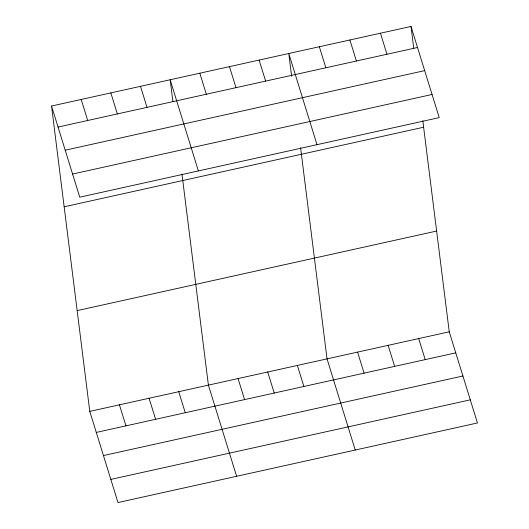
<?xml version="1.0" encoding="UTF-8"?>
<svg xmlns="http://www.w3.org/2000/svg" width="529" height="529" viewBox="0 0 529 529"><rect width="100%" height="100%" fill="white"/><g stroke="black" fill="none" stroke-linecap="round" stroke-linejoin="round"><path stroke-width="0.79" d="M51.538 106.025L411 26.45L439.222 117.61L79.753 197.185L51.538 106.025L89.778 411.39L118 502.55L477.462 422.975L449.247 331.815L422.81 120.718M58.051 127.059L417.513 47.484M65.212 150.203L424.675 70.628M72.592 174.041L432.061 94.473M64.154 206.793L423.623 127.218M77.161 310.616L436.623 231.047M89.778 411.39L449.247 331.815M96.291 432.424L455.753 352.856M103.453 455.568L462.921 375.993M110.832 479.406L470.301 399.838M380.45 33.215L386.957 54.249M349.894 39.979L356.407 61.014M418.69 338.58L425.204 359.614M319.337 46.744L325.851 67.778M388.134 345.344L394.647 366.379M317.003 144.668L288.781 53.502L291.631 76.262M357.578 352.109L364.091 373.143M259.131 60.068L265.637 81.109M355.243 450.034L327.028 358.874L300.591 147.776M229.474 66.634L235.987 87.675M297.371 365.433L303.884 386.474M199.817 73.2L206.33 94.235M267.714 371.999L274.227 393.04M198.382 170.927L170.159 79.767L172.91 101.707M238.057 378.566L244.57 399.6M140.502 86.326L147.016 107.367M236.622 476.292L208.4 385.132L181.963 174.034M110.845 92.892L117.359 113.933M178.749 391.691L185.256 412.732M81.195 99.459L87.702 120.493M149.092 398.258L155.605 419.299M119.435 404.824L125.948 425.865M411 26.45L413.751 48.39"/></g></svg>
